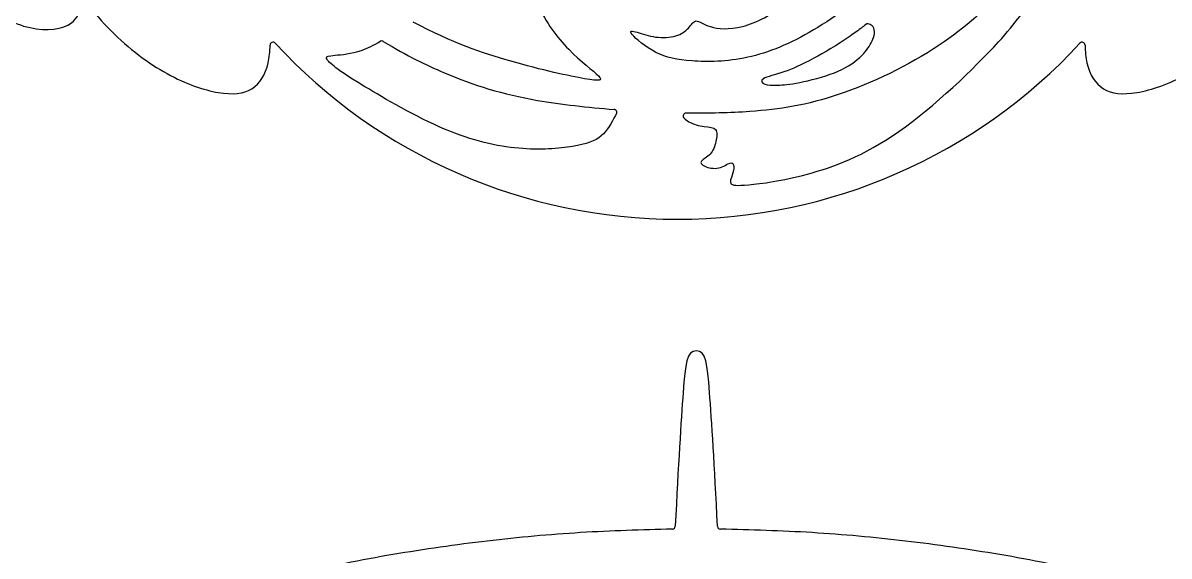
# Model space of a CAD drawing. Header units: millimetres. Extents: x -115 to 95, y -178 to 100.
# Drawn here: x -89.51 to -50.52, y -45.45 to -27.3 of the extents above; entities that cross this region are included whole.
import ezdxf

# ---------------------------------------------------------------- set-up
doc = ezdxf.new("R2010")
doc.units = ezdxf.units.MM
doc.header["$MEASUREMENT"] = 0
doc.layers.add('Layer 03', color=5, linetype='Continuous')

msp = doc.modelspace()

# ---------------------------------------------------------------- linework, layer by layer
at = {"layer": 'Layer 03'}
for centre, radius, start, end in [((-81.002, -28.059), 0.1, 42.7401, 179.6304), ((-67.238, -15.34), 18.642, 222.7401, 317.2599), ((-77.304, -28.013), 0.1, 58.6421, 121.0868), ((-53.473, -28.059), 0.1, 0.3696, 137.2599), ((-69.406, -30.345), 0.1, 330.2013, 85.5304), ((-66.946, -30.467), 0.1, 88.9406, 228.1627), ((-67.417, -44.428), 0.1, 270.7609, 357.2407), ((-65.782, -44.428), 0.1, 182.7593, 269.2391)]:
    msp.add_arc(centre, radius, start, end, dxfattribs=at)
for points, knots in [([(-94.018, -20.785), (-93.937, -21.144), (-93.84, -21.512), (-93.72, -21.901), (-93.471, -22.704), (-92.782, -24.498), (-91.059, -26.713), (-89.238, -27.648), (-87.797, -27.488), (-87.57, -26.927), (-87.552, -26.646)], [8373.538865, 8373.538865, 8373.538865, 8373.538865, 8374.231539, 8374.231539, 8374.231539, 8375.662226, 8377.092912, 8378.523599, 8379.954285, 8380.900991, 8380.900991, 8380.900991, 8380.900991]), ([(-57.92, -22.697), (-58.084, -22.951), (-58.825, -24.053), (-60.171, -25.847), (-62.65, -27.692), (-64.89, -28.628), (-66.897, -28.629), (-67.984, -28.414), (-69.015, -27.548), (-68.661, -27.577), (-68.001, -27.832), (-67.238, -27.778), (-66.837, -27.494), (-66.638, -27.111), (-66.241, -27.466), (-65.12, -27.58), (-63.445, -26.742), (-62.495, -25.238), (-61.047, -23.947), (-59.699, -23.848), (-59.245, -24.06), (-59.203, -23.72), (-60.21, -23.195), (-61.211, -23.206), (-61.941, -23.702), (-62.569, -24.312), (-63.041, -24.6), (-63.43, -24.576), (-63.388, -24.408), (-63.035, -24.079), (-62.497, -23.924), (-62.102, -23.714), (-62.198, -23.469), (-63.053, -23.623), (-64.424, -24.179), (-66.396, -24.143), (-67.145, -23.638), (-67.403, -23.395)], [511.608082, 511.608082, 511.608082, 511.608082, 512.034962, 513.503876, 514.97279, 516.441704, 517.910618, 519.379532, 520.848446, 522.31736, 523.786274, 525.255188, 526.724102, 528.193016, 529.66193, 531.130844, 532.599758, 534.068672, 535.537586, 537.0065, 538.475414, 539.944328, 541.413242, 542.882156, 544.35107, 545.819984, 547.288898, 548.757812, 550.226726, 551.69564, 553.164554, 554.633468, 556.102382, 557.571296, 559.04021, 560.509124, 561.701161, 561.701161, 561.701161, 561.701161]), ([(-72.564, -23.664), (-72.585, -23.935), (-72.605, -25.067), (-72.073, -26.796), (-70.981, -28.284), (-69.657, -29.259), (-69.995, -29.305), (-72.599, -28.755), (-74.892, -27.984), (-76.238, -27.272)], [167.579055, 167.579055, 167.579055, 167.579055, 168.031437, 169.500351, 170.969265, 172.438179, 173.907093, 175.376007, 176.581858, 176.581858, 176.581858, 176.581858]), ([(-55.975, -25.952), (-56.702, -26.803), (-58.328, -28.251), (-61.897, -29.96), (-64.42, -30.343), (-66.165, -30.381), (-66.945, -30.367)], [-225.249993, -225.249993, -225.249993, -225.249993, -224.010227, -222.541313, -221.072399, -220.070264, -220.070264, -220.070264, -220.070264]), ([(-67.013, -30.541), (-66.962, -30.587), (-66.772, -30.74), (-66.31, -30.849), (-65.862, -30.849), (-65.914, -31.348), (-66.086, -31.813), (-66.517, -32.003), (-66.379, -32.192), (-65.813, -32.313), (-65.4, -31.985), (-65.297, -32.158), (-65.362, -32.485), (-65.524, -32.812), (-65.093, -32.864), (-62.992, -32.588), (-59.868, -31.461), (-56.115, -27.863), (-55.399, -26.83), (-55.146, -26.404)], [-219.827275, -219.827275, -219.827275, -219.827275, -219.379912, -218.152935, -216.925959, -215.698982, -214.472005, -213.245029, -212.018052, -210.791075, -209.564098, -208.337122, -207.110145, -205.883168, -204.656192, -203.429215, -202.202238, -200.975261, -200.051088, -200.051088, -200.051088, -200.051088]), ([(-87.373, -26.591), (-87.099, -26.939), (-86.22, -27.95), (-84.581, -29.17), (-82.745, -29.795), (-81.636, -29.665), (-81.181, -28.946), (-81.104, -28.278), (-81.102, -28.059)], [8381.142054, 8381.142054, 8381.142054, 8381.142054, 8382.095546, 8384.119806, 8386.144066, 8388.168326, 8390.192586, 8391.059999, 8391.059999, 8391.059999, 8391.059999]), ([(-53.373, -28.059), (-53.372, -28.278), (-53.295, -28.946), (-52.84, -29.665), (-51.731, -29.795), (-49.895, -29.17), (-48.256, -27.95), (-47.376, -26.939), (-47.102, -26.591)], [8420.991322, 8420.991322, 8420.991322, 8420.991322, 8421.858735, 8423.882995, 8425.907255, 8427.931515, 8429.955775, 8430.909266, 8430.909266, 8430.909266, 8430.909266]), ([(-60.8, -27.33), (-60.852, -27.371), (-61.042, -27.518), (-61.229, -27.654), (-61.363, -27.747)], [177.1163327, 177.1163327, 177.1163327, 177.1163327, 177.2504168, 177.6057178, 177.6057178, 177.6057178, 177.6057178]), ([(-60.864, -28.291), (-60.724, -28.125), (-60.469, -27.706), (-60.563, -27.373), (-60.747, -27.336), (-60.8, -27.33)], [173.720634, 173.720634, 173.720634, 173.720634, 174.866669, 176.448474, 177.116333, 177.116333, 177.116333, 177.116333]), ([(-69.319, -30.394), (-69.33, -30.412), (-69.482, -30.681), (-69.747, -31.222), (-70.642, -31.526), (-72.544, -31.686), (-75.038, -31.142), (-78.305, -29.237), (-78.994, -28.743), (-79.273, -28.453), (-79.024, -28.405), (-78.128, -28.339), (-77.569, -28.056), (-77.356, -27.927)], [-230.019288, -230.019288, -230.019288, -230.019288, -229.930977, -228.704, -227.477023, -226.250046, -225.02307, -223.796093, -222.569116, -221.34214, -220.115163, -218.888186, -218.14204, -218.14204, -218.14204, -218.14204]), ([(-77.252, -27.928), (-76.423, -28.433), (-74.689, -29.264), (-72.57, -29.924), (-70.288, -30.175), (-69.398, -30.245)], [-233.502274, -233.502274, -233.502274, -233.502274, -232.6659, -231.196986, -230.220575, -230.220575, -230.220575, -230.220575]), ([(-61.363, -27.747), (-61.824, -28.068), (-62.815, -28.645), (-63.62, -28.994), (-64.491, -29.197), (-64.317, -29.42), (-63.872, -29.429), (-63.424, -29.396), (-63.08, -29.327), (-62.736, -29.259), (-61.807, -29.019), (-61.188, -28.64), (-60.918, -28.354), (-60.864, -28.291)], [160.985731, 160.985731, 160.985731, 160.985731, 162.212234, 163.794039, 165.375843, 166.957648, 168.539452, 170.121256, 170.121256, 170.121256, 171.703061, 173.284865, 173.720634, 173.720634, 173.720634, 173.720634]), ([(-66.599, -38.465), (-66.923, -38.453), (-67.025, -39.323), (-67.216, -42.346), (-67.317, -44.433)], [12833.939988, 12833.939988, 12833.939988, 12833.939988, 12837.146157, 12840.305082, 12840.305082, 12840.305082, 12840.305082]), ([(-65.881, -44.433), (-65.982, -42.346), (-66.173, -39.323), (-66.275, -38.453), (-66.599, -38.465)], [12827.574895, 12827.574895, 12827.574895, 12827.574895, 12830.73382, 12833.939988, 12833.939988, 12833.939988, 12833.939988])]:
    msp.add_open_spline(points, degree=3, knots=knots, dxfattribs=at)
for points, weights in [([(-67.415, -44.528), (-97.017, -44.921), (-115.161, -68.313)], [0.994565349222, 0.83172669024, 0.856931861844]), ([(-18.037, -68.313), (-36.182, -44.921), (-65.783, -44.528)], [0.85693186184, 0.83172670235, 0.994565192941])]:
    msp.add_rational_spline(points, weights, degree=2, dxfattribs=at)

doc.saveas('drawing.dxf')
